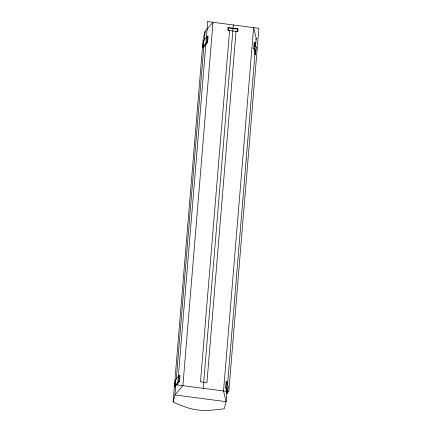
<?xml version="1.0" encoding="UTF-8"?>
<svg xmlns="http://www.w3.org/2000/svg" width="432" height="432" viewBox="0 0 432 432"><rect width="100%" height="100%" fill="white"/><g stroke="black" fill="none" stroke-linecap="round" stroke-linejoin="round"><path stroke-width="0.65" d="M173.108 401.965L203.213 38.588L205.076 31.595L212.992 22.286L182.887 385.663L174.971 394.967L173.108 401.965L177.563 404.098L187.288 407.673A31.466 16.205 4.7 0 0 208.105 410.4L219.013 409.525L224.267 408.661L226.125 401.668L227.016 390.917M174.755 386.791L175.522 379.739L179.312 375.278L180.014 375.37L179.512 381.429L175.721 385.884L175.457 386.883L174.755 386.791L175.522 379.739M202.856 47.639L203.623 40.586L207.414 36.131L208.116 36.223L207.614 42.277L203.823 46.732L203.558 47.731L202.856 47.639L203.623 40.586M175.802 384.896L174.971 394.967L226.125 401.668L223.528 390.987L253.638 27.61L256.23 38.291L255.506 47.023M176.251 379.523L203.909 45.7M204.352 40.327L205.076 31.595M175.019 385.792L178.81 381.337L179.312 375.278M203.121 46.64L206.912 42.185L207.414 36.131M228.361 30.424L228.598 27.54M229.586 30.58L200.486 381.845L206.933 382.693L236.034 31.428M203.207 388.325L233.312 24.948M237.26 31.59L237.503 28.701M225.634 387.466L226.136 381.413L226.838 381.505L228.08 386.618L227.313 393.671L226.611 393.579L226.881 392.58L225.634 387.466L226.336 387.558L227.578 392.672M253.735 48.314L254.237 42.26L254.934 42.352L256.181 47.466L255.415 54.524L254.713 54.432L254.977 53.433L253.735 48.314L254.437 48.406L255.679 53.525M226.336 387.558L226.838 381.505M254.437 48.406L254.934 42.352M227.464 385.544L255.118 51.721M227.464 391.856L227.713 388.827M255.415 54.524L255.814 49.675M255.895 39.56L256.23 38.291M255.917 48.465L256.181 47.466M227.815 387.617L228.08 386.618M229.397 28.129L236.628 29.074M206.912 42.185L207.614 42.277M178.81 381.337L179.512 381.429M207.733 21.6L177.628 384.977L228.787 391.673L258.892 28.296L207.733 21.6M228.042 27.464L227.804 30.348L237.816 31.66L238.059 28.777L228.042 27.464"/></g></svg>
